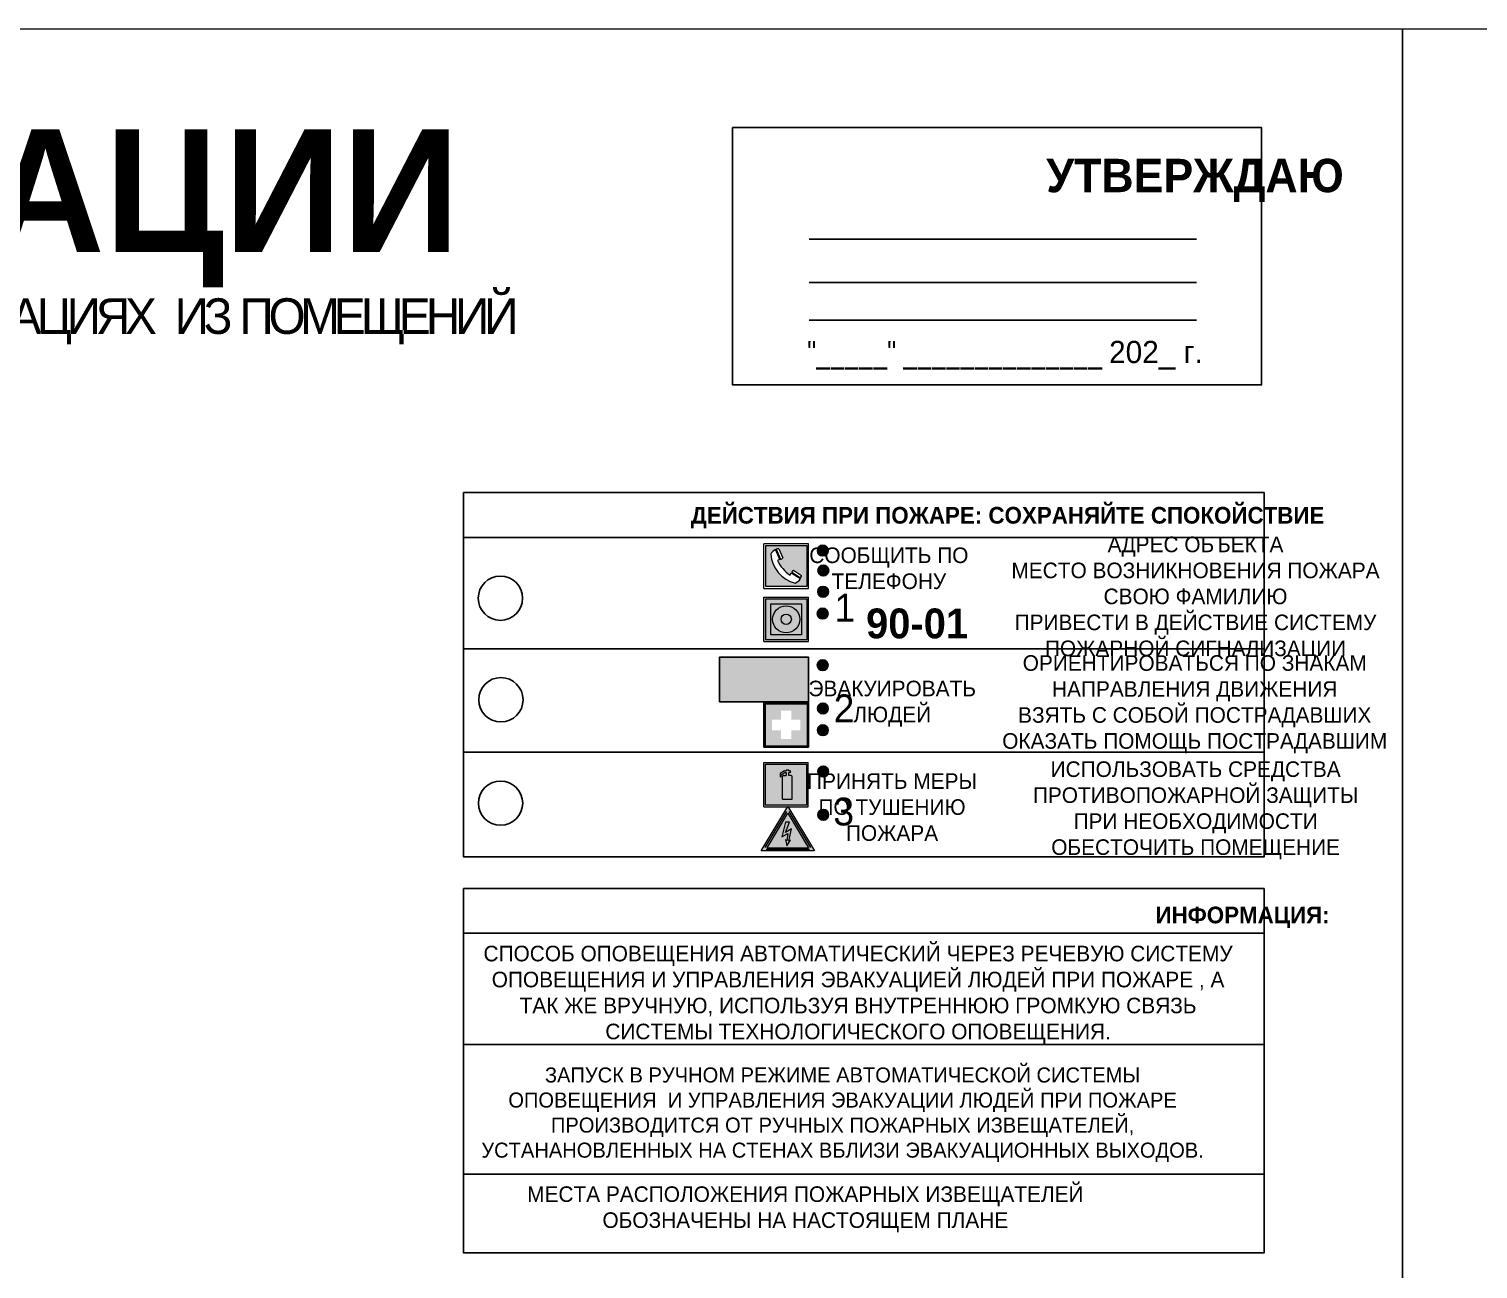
# Model space of a CAD drawing. Header units: millimetres. Extents: x 13810 to 67229, y 12374 to 21950.
# Drawn here: x 21474.5 to 21734.7, y 15509.6 to 15732.4 of the extents above; entities that cross this region are included whole.
import ezdxf

# ---------------------------------------------------------------- set-up
doc = ezdxf.new("R2010")
doc.units = ezdxf.units.MM
doc.styles.add('обычный', font='arial.ttf')

# ---------------------------------------------------------------- blocks, each defined once
blk = doc.blocks.new('A$C3E6D3DDE')
at = {"lineweight": 5}
h = blk.add_hatch(color=40, dxfattribs=at)
h.paths.add_polyline_path([(24.1, 1.45), (16.46, -11.35), (31.74, -11.35)])
h.paths.add_polyline_path([(24.09, -0.46), (30.03, -10.41), (18.14, -10.41)], flags=16)
h.paths.add_polyline_path([(24.54, -3.08), (23.41, -6.02), (25.13, -5.01), (24.33, -8.5), (24.82, -8.27), (23.79, -9.86), (23.4, -8.04), (23.8, -8.43), (24.04, -6.29), (22.39, -7.25), (23.44, -3.08)], flags=0)
h = blk.add_hatch(color=256, dxfattribs=at)
h.paths.add_polyline_path([(24.37, 0.03, 0.567511), (23.82, 0.03), (17.59, -10.4, 0.582454), (17.86, -10.88), (30.32, -10.88, 0.582149), (30.6, -10.4)])
h.paths.add_polyline_path([(24.09, -0.46), (18.14, -10.41), (30.03, -10.41)], flags=16)
h.paths.add_polyline_path([(24.54, -3.08), (23.41, -6.02), (25.13, -5.01), (24.33, -8.5), (24.82, -8.27), (23.79, -9.86), (23.4, -8.04), (23.8, -8.43), (24.04, -6.29), (22.39, -7.25), (23.44, -3.08)], flags=0)
h = blk.add_hatch(color=40, dxfattribs=at)
h.paths.add_polyline_path([(24.09, -0.46), (18.14, -10.41), (30.03, -10.41)])
h.paths.add_polyline_path([(24.82, -8.27), (23.79, -9.86), (23.4, -8.04), (23.8, -8.43), (24.04, -6.29), (22.39, -7.25), (23.44, -3.08), (24.54, -3.08), (23.41, -6.02), (25.13, -5.01), (24.33, -8.5)], flags=16)
at = {"color": 40, "lineweight": 5}
for p, q in [((16.46, -11.35), (24.1, 1.45)), ((24.1, 1.45), (31.74, -11.35))]:
    blk.add_line(p, q, dxfattribs=at)
at = {"lineweight": 5}
for p, q in [((17.59, -10.4), (23.82, 0.03)), ((24.37, 0.03), (30.6, -10.4)), ((18.14, -10.41), (24.09, -0.46)), ((23.44, -3.08), (22.39, -7.25)), ((23.41, -6.02), (24.54, -3.08)), ((24.54, -3.08), (23.44, -3.08)), ((24.09, -0.46), (30.03, -10.41)), ((22.39, -7.25), (24.04, -6.29)), ((23.8, -8.43), (23.4, -8.04)), ((23.4, -8.04), (23.79, -9.86)), ((25.13, -5.01), (23.41, -6.02)), ((23.79, -9.86), (24.82, -8.27)), ((24.04, -6.29), (23.8, -8.43)), ((24.33, -8.5), (25.13, -5.01)), ((24.82, -8.27), (24.33, -8.5)), ((17.86, -10.88), (30.32, -10.88)), ((18.14, -10.41), (30.03, -10.41))]:
    blk.add_line(p, q, dxfattribs=at)
at = {"color": 50, "lineweight": 5}
blk.add_line((31.74, -11.35), (16.46, -11.35), dxfattribs=at)
blk = doc.blocks.new('A$C456E1F9C')
at = {"lineweight": 5}
h = blk.add_hatch(color=242, dxfattribs=at)
h.paths.add_polyline_path([(0.51, -1.47), (0.51, -13.26), (12.29, -13.26), (12.29, -1.47)])
h.paths.add_polyline_path([(5.42, -4.95, -0.254479), (4.78, -5.4), (3.52, -2.53, -0.209735), (4.23, -2.4)], flags=16)
h.paths.add_polyline_path([(8.53, -8.6), (10.87, -10.17), (10.54, -10.76), (8.03, -9.13, -0.192251)], flags=16)
h.paths.add_polyline_path([(4.61, -5.49, 0.005518), (3.87, -5.72, 0.128647), (7.49, -10.01, 0.00809), (7.83, -9.33), (10.47, -10.97, -0.16736), (8.99, -12.25, -0.327862), (1.95, -3.95, -0.166952), (3.36, -2.62)], flags=16)
at = {"color": 242, "lineweight": 5}
for p, q in [((0, -13.77), (0, -0.97)), ((12.8, -0.97), (0, -0.97)), ((4.61, -5.49), (3.36, -2.62)), ((3.52, -2.53), (4.78, -5.4)), ((4.23, -2.4), (5.42, -4.95)), ((12.8, -13.77), (12.8, -0.97)), ((7.83, -9.33), (10.47, -10.97)), ((8.03, -9.13), (10.54, -10.76)), ((10.81, -10.12), (8.53, -8.6)), ((10.54, -10.76), (10.8, -10.3)), ((10.8, -10.3), (10.81, -10.12)), ((0, -13.77), (12.8, -13.77))]:
    blk.add_line(p, q, dxfattribs=at)
blk.add_lwpolyline([(0.51, -1.47), (12.29, -1.47), (12.29, -13.26), (0.51, -13.26)], close=True, dxfattribs=at)
for centre, radius, start, end in [((4.59, -5.34), 2.99, 114.2845, 152.1974), ((11.12, -3.31), 9.19, 183.9915, 256.6009), ((4.02, -3.27), 0.891, 76.3284, 123.7092), ((14.98, -39.1), 35.17, 107.1487, 108.4135), ((13.86, -0.94), 11.08, 205.5536, 234.8762), ((4.68, -4.59), 0.824, 276.9621, 334.0723), ((-13.31, 0.8), 23.44, 332.5487, 334.4027), ((8.94, -9.5), 0.989, 114.4092, 157.9388), ((7.87, -9.46), 3, 291.9291, 329.9329)]:
    blk.add_arc(centre, radius, start, end, dxfattribs=at)
blk = doc.blocks.new('A$C54414219')
at = {"true_color": 0xffffff}
h = blk.add_hatch(color=7, dxfattribs=at)
h.paths.add_polyline_path([(2.39, -9.45), (2.39, -18.3), (11.23, -18.3), (11.23, -9.45)], flags=0)
h.paths.add_polyline_path([(10.71, -13.87, -1), (2.92, -13.87, -1)], flags=0)
h.paths.add_polyline_path([(8.3, -13.87, -1), (5.33, -13.87, -1)], flags=0)
h.paths.add_polyline_path([(0.41, -7.47), (0.41, -20.27), (13.21, -20.27), (13.21, -7.47)])
h.paths.add_polyline_path([(0.92, -19.77), (12.71, -19.77), (12.71, -7.98), (0.92, -7.98)], flags=16)
h.paths.add_polyline_path([(11.23, -9.45), (11.23, -18.3), (2.39, -18.3), (2.39, -9.45)], flags=0)
at = {"lineweight": 5}
h = blk.add_hatch(color=242, dxfattribs=at)
h.paths.add_polyline_path([(12.71, -7.98), (0.92, -7.98), (0.92, -19.77), (12.71, -19.77)])
h.paths.add_polyline_path([(11.23, -18.3), (2.39, -18.3), (2.39, -9.45), (11.23, -9.45)], flags=16)
h.paths.add_polyline_path([(10.71, -13.87, -1), (2.92, -13.87, -1)], flags=0)
h.paths.add_polyline_path([(8.3, -13.87, -1), (5.33, -13.87, -1)], flags=0)
at = {"true_color": 0xffffff}
h = blk.add_hatch(color=7, dxfattribs=at)
h.paths.add_polyline_path([(2.39, -9.45), (2.39, -18.3), (11.23, -18.3), (11.23, -9.45)])
h.paths.add_polyline_path([(10.71, -13.87, -1), (2.92, -13.87, -1)], flags=16)
h.paths.add_polyline_path([(8.3, -13.87, -1), (5.33, -13.87, -1)], flags=0)
at = {"lineweight": 5}
h = blk.add_hatch(color=242, dxfattribs=at)
h.paths.add_polyline_path([(2.92, -13.87, 1), (10.71, -13.87, 1)])
h.paths.add_polyline_path([(8.3, -13.87, -1), (5.33, -13.87, -1)], flags=16)
at = {"color": 242, "lineweight": 5}
for p, q in [((0.41, -20.27), (0.41, -7.47)), ((0.41, -7.47), (13.21, -7.47)), ((0.41, -7.47), (13.21, -7.47)), ((13.21, -20.27), (13.21, -7.47)), ((0.41, -20.27), (13.21, -20.27))]:
    blk.add_line(p, q, dxfattribs=at)
for points in [[(0.92, -7.98), (12.71, -7.98), (12.71, -19.77), (0.92, -19.77)], [(2.39, -9.45), (11.23, -9.45), (11.23, -18.3), (2.39, -18.3)]]:
    blk.add_lwpolyline(points, close=True, dxfattribs=at)
for radius in [3.89, 1.49]:
    blk.add_circle((6.81, -13.87), radius, dxfattribs=at)
blk = doc.blocks.new('A$C32E8229D')
at = {"true_color": 0xffffff}
blk.add_hatch(color=7, dxfattribs=at).paths.add_polyline_path([(0, 0), (0, -8), (16, -8), (16, 0)])
h = blk.add_hatch(color=126)
h.paths.add_polyline_path([(0.2, -0.2), (15.8, -0.2), (15.8, -7.8), (0.2, -7.8)])
h.paths.add_polyline_path([(13.49, -2.05), (12.08, -2.05), (11.37, -2.63, 0.162397), (11.29, -2.84), (11.29, -3.63), (10.35, -3.63), (10.35, -4.05), (11.68, -4.05), (11.68, -3.48), (12.26, -4.28), (11.29, -5.1), (11.29, -6.78), (11.85, -6.78), (11.85, -5.44), (12.8, -4.64), (12.8, -5.94), (14.46, -5.94), (14.46, -5.39), (13.45, -5.39), (13.45, -3.97), (12.46, -2.59), (13.15, -2.59), (13.69, -3.34), (14.18, -3)], flags=16)
h.paths.add_polyline_path([(10.74, -1.82, 1), (11.8, -1.82, 1)], flags=16)
h.paths.add_polyline_path([(9.39, -3.59), (5.99, -3.59), (6.56, -3.03), (5.91, -3.03), (5.1, -3.83), (5.91, -4.64), (6.56, -4.64), (5.99, -4.09), (9.39, -4.09)], flags=16)
h.paths.add_polyline_path([(4.29, -1.08), (1.72, -1.08), (1.72, -6.6), (4.29, -6.6)], flags=16)
at = {"color": 126}
blk.add_lwpolyline([(16, -8), (0, -8), (0, 0), (16, 0)], close=True, dxfattribs=at)
blk = doc.blocks.new('A$C18900ED3')
h = blk.add_hatch(color=126)
h.paths.add_polyline_path([(-0.18, -0.18), (-7.02, -0.18), (-7.02, -7.02), (-0.18, -7.02)])
h.paths.add_polyline_path([(-5.89, -4.46), (-5.89, -2.77), (-4.46, -2.77), (-4.46, -1.31), (-2.77, -1.31), (-2.77, -2.77), (-1.33, -2.77), (-1.33, -4.46), (-2.77, -4.46), (-2.77, -5.89), (-4.46, -5.89), (-4.46, -4.46)], flags=16)
at = {"color": 126}
for p, q in [((-7.2, 0), (-7.2, -7.2)), ((0, 0), (-7.2, 0)), ((0, -7.2), (0, 0)), ((-7.02, -7.02), (-7.02, -0.18)), ((-7.02, -0.18), (-0.18, -0.18)), ((-0.18, -0.18), (-0.18, -7.02)), ((-0.18, -7.02), (-7.02, -7.02)), ((-7.2, -7.2), (0, -7.2))]:
    blk.add_line(p, q, dxfattribs=at)
blk = doc.blocks.new('A$C3AD82952')
at = {"true_color": 0xf5f5ff}
h = blk.add_hatch(color=7, dxfattribs=at)
h.dxf.hatch_style = 1
h.paths.add_polyline_path([(8.21, 8.73, 0.414214), (7.89, 9.05), (7.22, 9.05), (7.22, 9.92), (7.59, 9.92, 1), (7.57, 10.36), (7.22, 10.36), (7.22, 10.6), (6.43, 10.6), (6.43, 10.36), (6.01, 10.36), (4.74, 9.59), (4.74, 8.69), (4.98, 8.73), (4.98, 9.26), (6.12, 9.91), (6.43, 9.91), (6.43, 9.05), (5.76, 9.05, 0.414214), (5.44, 8.73), (5.44, 2.2), (8.21, 2.2)], flags=0)
h.paths.add_polyline_path([(12.8, 12.8), (0, 12.8), (0, 0), (12.8, 0)])
h.paths.add_polyline_path([(0.51, 12.29), (12.29, 12.29), (12.29, 0.51), (0.51, 0.51)], flags=16)
h.paths.add_polyline_path([(4.74, 9.59), (6.01, 10.36), (6.43, 10.36), (6.43, 10.6), (7.22, 10.6), (7.22, 10.36), (7.59, 10.36, -0.94586), (7.59, 9.92), (7.22, 9.92), (7.22, 9.05), (7.89, 9.05, -0.414214), (8.21, 8.73), (8.21, 2.2), (5.44, 2.2), (5.44, 8.73, -0.414214), (5.76, 9.05), (6.43, 9.05), (6.43, 9.91), (6.12, 9.91), (4.98, 9.26), (4.98, 8.73), (4.74, 8.69)], flags=0)
h = blk.add_hatch(color=242)
h.dxf.hatch_style = 1
h.paths.add_polyline_path([(12.29, 12.29), (0.51, 12.29), (0.51, 0.51), (12.29, 0.51)])
h.paths.add_polyline_path([(4.74, 8.69), (4.74, 9.59), (6.01, 10.36), (6.43, 10.36), (6.43, 10.6), (7.22, 10.6), (7.22, 10.36), (7.59, 10.36, -0.94586), (7.59, 9.92), (7.22, 9.92), (7.22, 9.05), (7.89, 9.05, -0.414214), (8.21, 8.73), (8.21, 2.2), (5.44, 2.2), (5.44, 8.73, -0.414214), (5.76, 9.05), (6.43, 9.05), (6.43, 9.91), (6.12, 9.91), (4.98, 9.26), (4.98, 8.73)], flags=16)
h = blk.add_hatch(color=7, dxfattribs=at)
h.dxf.hatch_style = 1
h.paths.add_polyline_path([(8.21, 8.73, 0.414214), (7.89, 9.05), (7.22, 9.05), (7.22, 9.92), (7.59, 9.92, 1), (7.57, 10.36), (7.22, 10.36), (7.22, 10.6), (6.43, 10.6), (6.43, 10.36), (6.01, 10.36), (4.74, 9.59), (4.74, 8.69), (4.98, 8.73), (4.98, 9.26), (6.12, 9.91), (6.43, 9.91), (6.43, 9.05), (5.76, 9.05, 0.414214), (5.44, 8.73), (5.44, 2.2), (8.21, 2.2)])
at = {"color": 242, "lineweight": 5}
for p, q in [((0, 0), (0, 12.8)), ((0, 12.8), (12.8, 12.8)), ((12.8, 0), (12.8, 12.8)), ((6.01, 10.36), (4.74, 9.59)), ((4.74, 9.59), (4.74, 8.69)), ((4.74, 8.69), (4.98, 8.73)), ((4.98, 9.26), (6.12, 9.91)), ((4.98, 8.73), (4.98, 9.26)), ((5.44, 2.2), (5.44, 8.73)), ((5.76, 9.05), (6.43, 9.05)), ((6.01, 10.36), (6.43, 10.36)), ((6.12, 9.91), (6.43, 9.91)), ((7.22, 10.6), (6.43, 10.6)), ((6.43, 10.6), (6.43, 10.36)), ((6.43, 9.91), (6.43, 9.05)), ((7.22, 10.36), (7.22, 10.6)), ((7.59, 10.36), (7.22, 10.36)), ((7.22, 9.05), (7.22, 9.92)), ((7.59, 9.92), (7.22, 9.92)), ((7.89, 9.05), (7.22, 9.05)), ((8.21, 2.2), (8.21, 8.73)), ((0, 0), (12.8, 0)), ((5.44, 2.2), (8.21, 2.2))]:
    blk.add_line(p, q, dxfattribs=at)
blk.add_lwpolyline([(0.51, 12.29), (12.29, 12.29), (12.29, 0.51), (0.51, 0.51)], close=True, dxfattribs=at)
for centre, radius, start, end in [((5.76, 8.73), 0.32, 90, 180), ((7.58, 10.14), 0.223, 273.1875, 86.8125), ((7.89, 8.73), 0.32, 0, 90)]:
    blk.add_arc(centre, radius, start, end, dxfattribs=at)

msp = doc.modelspace()

# ---------------------------------------------------------------- hatches: boundary and pattern name
at = {"lineweight": 0}
h = msp.add_hatch(color=256, dxfattribs=at)
h.dxf.hatch_style = 1
h.paths.add_polyline_path([(21616.04, 15638.66, 1), (21617.97, 15638.66, 1)])
h = msp.add_hatch(color=256, dxfattribs=at)
h.dxf.hatch_style = 1
h.paths.add_polyline_path([(21616.14, 15635.08, 1), (21618.08, 15635.08, 1)])
h = msp.add_hatch(color=256, dxfattribs=at)
h.dxf.hatch_style = 1
h.paths.add_polyline_path([(21616.11, 15631.27, 1), (21618.04, 15631.27, 1)])
h = msp.add_hatch(color=256, dxfattribs=at)
h.dxf.hatch_style = 1
h.paths.add_polyline_path([(21616.02, 15627.34, 1), (21617.95, 15627.34, 1)])
h = msp.add_hatch(color=256, dxfattribs=at)
h.dxf.hatch_style = 1
h.paths.add_polyline_path([(21616.03, 15618.07, 1), (21617.97, 15618.07, 1)])
h = msp.add_hatch(color=256, dxfattribs=at)
h.dxf.hatch_style = 1
h.paths.add_polyline_path([(21616.08, 15610.29, 1), (21618.01, 15610.29, 1)])
h = msp.add_hatch(color=256, dxfattribs=at)
h.dxf.hatch_style = 1
h.paths.add_polyline_path([(21616.07, 15606.39, 1), (21618, 15606.39, 1)])
h = msp.add_hatch(color=256, dxfattribs=at)
h.dxf.hatch_style = 1
h.paths.add_polyline_path([(21616.13, 15598.97, 1), (21618.06, 15598.97, 1)])
h = msp.add_hatch(color=256, dxfattribs=at)
h.dxf.hatch_style = 1
h.paths.add_polyline_path([(21616.13, 15591.2, 1), (21618.06, 15591.2, 1)])

# ---------------------------------------------------------------- linework, layer by layer
at = {"color": 126, "lineweight": 0, "true_color": 0x008754}
for points in [[(21121.1, 15732.36), (21721.1, 15732.36), (21721.1, 15337.36), (21121.1, 15337.36)], [(21721.1, 15732.36), (22321.1, 15732.36), (22321.1, 15337.36), (21721.1, 15337.36)]]:
    msp.add_lwpolyline(points, close=True, dxfattribs=at)
for points in [[(21600.82, 15714.64), (21695.82, 15714.64), (21695.82, 15668.43), (21600.82, 15668.43)], [(21552.5, 15641.02), (21696.26, 15641.02), (21696.26, 15649.07), (21552.5, 15649.07)], [(21552.5, 15641.02), (21696.26, 15641.02), (21696.26, 15583.62), (21552.5, 15583.62)]]:
    msp.add_lwpolyline(points, close=True)
for points in [[(21614.57, 15694.59), (21684.1, 15694.59)], [(21614.57, 15686.83), (21684.1, 15686.83)], [(21614.57, 15680.04), (21684.1, 15680.04)], [(21610.91, 15621.02), (21552.5, 15621.02), (21696.26, 15621.02)], [(21610.91, 15602.45), (21552.5, 15602.45), (21696.26, 15602.45)]]:
    msp.add_lwpolyline(points)
at = {"color": 0}
msp.add_lwpolyline([(21552.5, 15577.96), (21696.26, 15577.96), (21696.26, 15512.51), (21552.5, 15512.51)], close=True, dxfattribs=at)
for points in [[(21552.5, 15569.91), (21696.26, 15569.91)], [(21552.5, 15549.91), (21696.26, 15549.91)], [(21552.5, 15526.66), (21696.26, 15526.66)]]:
    msp.add_lwpolyline(points, dxfattribs=at)
for centre, radius in [((21617.01, 15638.66), 0.966), ((21559.12, 15630.1), 3.98), ((21617.11, 15635.08), 0.966), ((21617.07, 15631.27), 0.966), ((21616.99, 15627.34), 0.966), ((21617, 15618.07), 0.966), ((21559.22, 15611.87), 3.98), ((21617.04, 15610.29), 0.966), ((21617.03, 15606.39), 0.966), ((21617.09, 15598.97), 0.966), ((21559.15, 15593.29), 3.98), ((21617.1, 15591.2), 0.966)]:
    msp.add_circle(centre, radius)

# ---------------------------------------------------------------- block references
for name, p, xscale, yscale, zscale in [('A$C456E1F9C', (21606.45, 15640.48), 0.625, 0.625, 0.625), ('A$C54414219', (21606.19, 15634.99), 0.625, 0.625, 0.625), ('A$C18900ED3', (21614.45, 15611.35), 1.111111111007631, 1.111111111007631, 1.111111111007631), ('A$C3AD82952', (21606.4, 15592.61), 0.625, 0.625, 0.625), ('A$C3E6D3DDE', (21595.69, 15591.8), 0.625, 0.625, 0.625)]:
    msp.add_blockref(name, p, dxfattribs=dict(xscale=xscale, yscale=yscale, zscale=zscale))
at = {"xscale": -1}
msp.add_blockref('A$C32E8229D', (21614.45, 15619.5), dxfattribs=at)

# ---------------------------------------------------------------- texts
at = {"lineweight": 0, "style": 'обычный'}
for s, insert, char_height, width, attachment_point in [('{\\fProxima Nova Rg|b1|i0|c204|p2;ПЛАН ЭВАКУАЦИИ}', (21274.67, 15714.32), 22, 493.8901, 1), ('\\pi-18,l18,t18;{\\fProxima Nova Rg|b1|i0|c204|p2;УТВЕРЖДАЮ\\H1.1997x; }', (21683.86, 15705.17), 6, 126.6484, 5), ('{\\fArial Narrow|b0|i0|c204|p34;"_____" ______________ \\fProxima Nova Rg|b0|i0|c204|p2;202_ г. }', (21649.73, 15673.76), 4, 78.6503, 5), ('{\\fProxima Nova Rg|b1|i0|c204|p2;ДЕЙСТВИЯ ПРИ ПОЖАРЕ: СОХРАНЯЙТЕ СПОКОЙСТВИЕ\\H1.6644x; }', (21650.21, 15644.57), 3, 175.1736, 5), ('{\\fProxima Nova Rg|b0|i0|c204|p2;СООБЩИТЬ ПО \\PТЕЛЕФОНУ}', (21628.88, 15635.47), 2.8, 126.6484, 5), ('\\pi-8.4,l8.4,t8.4;{\\fProxima Nova Rg|b0|i0|c204|p2;АДРЕС ОБЪЕКТА\\PМЕСТО ВОЗНИКНОВЕНИЯ ПОЖАРА \\PСВОЮ ФАМИЛИЮ\\PПРИВЕСТИ В ДЕЙСТВИЕ СИСТЕМУ \\PПОЖАРНОЙ СИГНАЛИЗАЦИИ}', (21683.95, 15630.03), 2.8, 126.6484, 5), ('{\\fProxima Nova Rg|b0|i0|c204|p2;1\\H1.1667x; }', (21620.98, 15628.41), 5, 126.6484, 5), ('{\\fProxima Nova Rg|b1|i0|c204|p2;\\H1.0714x;90-01\\fProxima Nova Rg|b0|i0|c204|p2;\\H0.93331x; \\H1.3449x; }', (21633.95, 15625.54), 5, 126.6484, 5), ('\\pi-8.4,l8.4,t8.4;{\\fProxima Nova Rg|b0|i0|c204|p2;ОРИЕНТИРОВАТЬСЯ ПО ЗНАКАМ \\PНАПРАВЛЕНИЯ ДВИЖЕНИЯ\\PВЗЯТЬ С СОБОЙ ПОСТРАДАВШИХ\\PОКАЗАТЬ ПОМОЩЬ ПОСТРАДАВШИМ}', (21683.81, 15611.06), 2.8, 126.6484, 5), ('{\\fProxima Nova Rg|b0|i0|c204|p2;ЭВАКУИРОВАТЬ \\PЛЮДЕЙ}', (21629.49, 15611.15), 2.8, 126.6484, 5), ('{\\fProxima Nova Rg|b0|i0|c204|p2;2\\H1.1967x; }', (21620.83, 15610.32), 5, 126.6484, 5), ('\\pi-8.4,l8.4,t8.4;{\\fProxima Nova Rg|b0|i0|c204|p2;ИСПОЛЬЗОВАТЬ СРЕДСТВА \\PПРОТИВОПОЖАРНОЙ ЗАЩИТЫ \\PПРИ НЕОБХОДИМОСТИ \\PОБЕСТОЧИТЬ ПОМЕЩЕНИЕ}', (21683.97, 15591.99), 2.8, 126.6484, 5), ('{\\fProxima Nova Rg|b0|i0|c204|p2;ПРИНЯТЬ МЕРЫ \\PПО ТУШЕНИЮ \\PПОЖАРА}', (21629.45, 15592.57), 2.8, 126.6484, 5), ('{\\fProxima Nova Rg|b0|i0|c204|p2;3\\H1.1967x; }', (21620.77, 15591.75), 5, 126.6484, 5), ('{\\fProxima Nova Rg|b1|i0|c204|p2;ИНФОРМАЦИЯ:\\H1.1997x; }', (21692.4, 15572.77), 3, 175.1736, 5), ('{\\fProxima Nova Rg|b0|i0|c204|p2;СПОСОБ ОПОВЕЩЕНИЯ АВТОМАТИЧЕСКИЙ ЧЕРЕЗ РЕЧЕВУЮ СИСТЕМУ ОПОВЕЩЕНИЯ И УПРАВЛЕНИЯ ЭВАКУАЦИЕЙ ЛЮДЕЙ ПРИ ПОЖАРЕ , А ТАК ЖЕ ВРУЧНУЮ, ИСПОЛЬЗУЯ ВНУТРЕННЮЮ ГРОМКУЮ СВЯЗЬ СИСТЕМЫ ТЕХНОЛОГИЧЕСКОГО ОПОВЕЩЕНИЯ.}', (21623.35, 15558.87), 2.8, 137.0334, 5), ('{\\fProxima Nova Rg|b0|i0|c204|p2;\\P\\pt8.1;ЗАПУСК В РУЧНОМ РЕЖИМЕ АВТОМАТИЧЕСКОЙ СИСТЕМЫ ОПОВЕЩЕНИЯ  И УПРАВЛЕНИЯ ЭВАКУАЦИИ ЛЮДЕЙ ПРИ ПОЖАРЕ ПРОИЗВОДИТСЯ ОТ РУЧНЫХ ПОЖАРНЫХ ИЗВЕЩАТЕЛЕЙ, УСТАНАНОВЛЕННЫХ НА СТЕНАХ ВБЛИЗИ ЭВАКУАЦИОННЫХ ВЫХОДОВ. }', (21620.57, 15539.57), 2.7, 131.4512, 5), ('\\pt8.4;{\\fProxima Nova Rg|b0|i0|c204|p2;\\PМЕСТА РАСПОЛОЖЕНИЯ ПОЖАРНЫХ ИЗВЕЩАТЕЛЕЙ ОБОЗНАЧЕНЫ НА НАСТОЯЩЕМ ПЛАНЕ}', (21613.88, 15522.65), 2.8, 118.5618, 5)]:
    msp.add_mtext(s, dxfattribs=dict(at, insert=insert, char_height=char_height, width=width, attachment_point=attachment_point))
at = {"color": 0, "lineweight": 0, "insert": (21423.97, 15684.16), "char_height": 8, "width": 449.2158, "attachment_point": 5, "style": 'обычный'}
msp.add_mtext('{\\fArial Black|b1|i0|c204|p34;\\H2x;\\T0.85;  \\fArial Narrow|b0|i0|c204|p34;\\H0.8x;\\W0.9;\\P\\fProxima Nova Rg|b0|i0|c204|p2;\\H0.5x;\\W1;\\C256;ПРИ ПОЖАРЕ  ИЛИ ДРУГИХ ЧРЕЗВЫЧАЙНЫХ СИТУАЦИЯХ  ИЗ ПОМЕЩЕНИЙ \\fProxima Nova Rg|b1|i0|c204|p2;\\H1.25x;\\PЦЭН-2 : АБК 4 ЭТАЖ}', dxfattribs=at)

doc.saveas('drawing.dxf')
